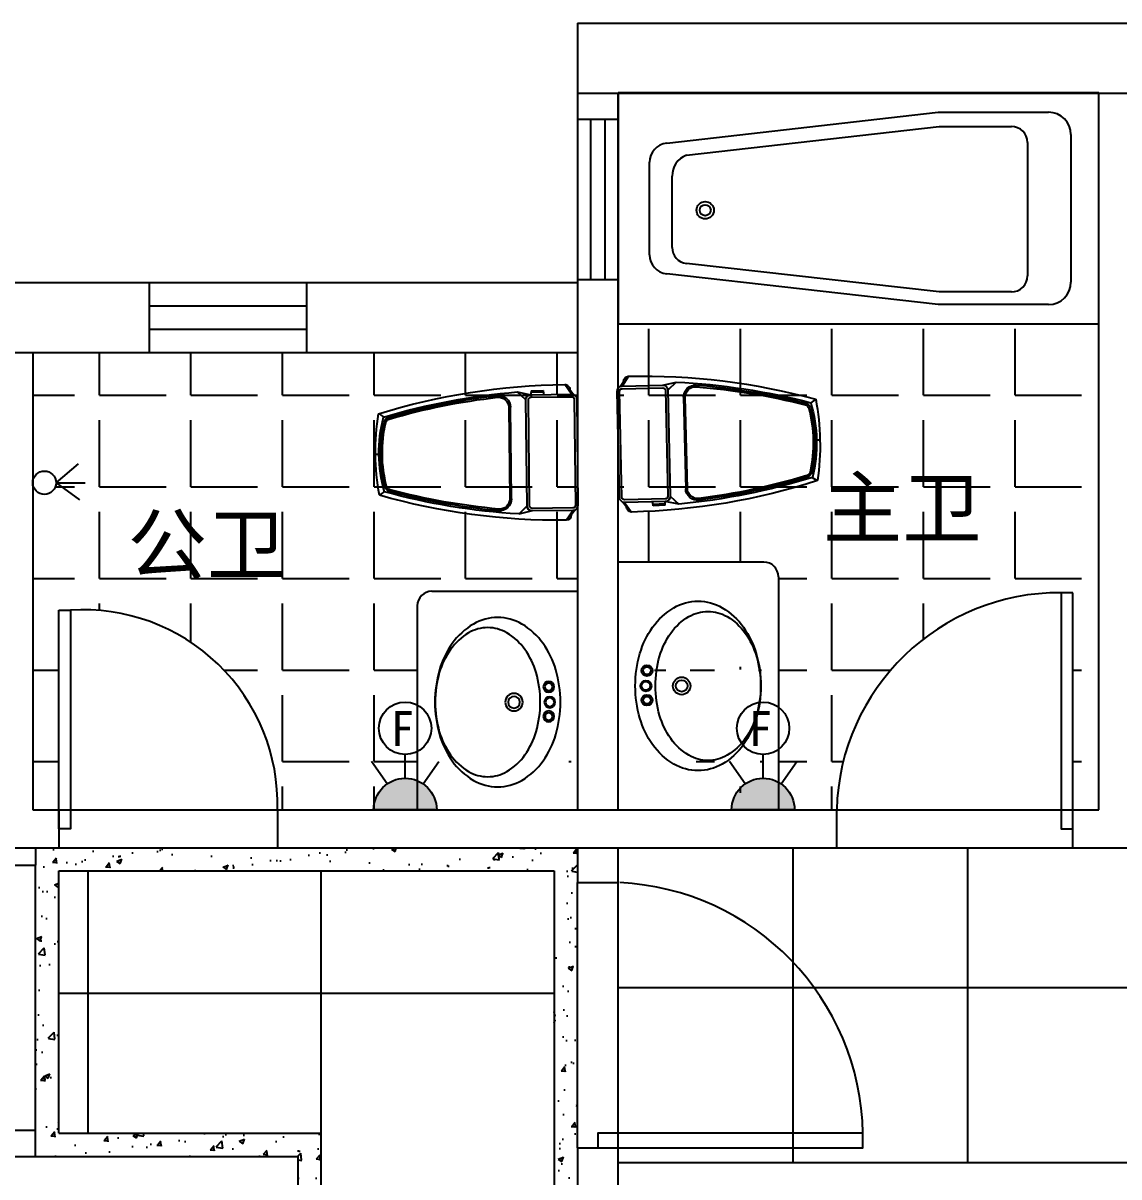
# Model space of a CAD drawing. Header units: millimetres. Extents: x 1149180 to 1411665549, y -85375798 to -28940.
# Drawn here: x 1155891 to 1159654, y -122454 to -118494 of the extents above; entities that cross this region are included whole.
import ezdxf

# ---------------------------------------------------------------- set-up
doc = ezdxf.new("R2010")
doc.units = ezdxf.units.MM
for name, color, linetype in [('C', 4, 'Continuous'), ('FURN', 3, 'Continuous'), ('GSHTK', 7, 'Continuous'), ('LAYER7', 7, 'Continuous')]:
    doc.layers.add(name, color=color, linetype=linetype)
doc.styles.get("Standard").update_dxf_attribs({"font": 'txt', "bigfont": 'gbcbig.shx'})
doc.styles.add('样式 1', font='SIMFANG.TTF')
pattern_1 = [(0, (646632.55, -164406.05), (0, 314.325), [228.6, -85.725]), (90, (646632.55, -164406.05), (-314.325, 2e-14), [228.6, -85.725])]

# ---------------------------------------------------------------- blocks, each defined once
blk = doc.blocks.new('fdhftht')
at = {"color": 8}
for q in [(105859.9, -33409.8), (105924.1, -33386.5), (105983.3, -33405.9)]:
    blk.add_line((105924.1, -33486.5), q, dxfattribs=at)
blk.add_circle((105924.1, -33526.5), 40, dxfattribs=at)
blk = doc.blocks.new('A$C7A154A30')
at = {"layer": 'FURN', "color": 8}
for p, q in [((0, 650.9), (33.5, 674.2)), ((33.5, 674.2), (33.5, 534.5)), ((414.8, 691.7), (50.9, 691.7)), ((432.3, 674.2), (465.8, 650.9)), ((432.3, 534.7), (432.3, 674.2)), ((440.3, 577.6), (432.3, 577.7)), ((440.3, 577.6), (439.8, 534.8)), ((445.9, 576.6), (440.2, 576.6)), ((445.4, 535.8), (445.9, 576.6)), ((33.5, 534.5), (23.3, 487.9)), ((23.3, 487.9), (50.9, 517)), ((50.9, 517), (414.8, 517)), ((414.8, 517), (442.4, 487.9)), ((439.8, 534.8), (432.3, 534.7)), ((442.4, 487.9), (432.3, 534.5)), ((445.4, 535.8), (439.8, 535.8)), ((75.8, 463.7), (390, 463.7)), ((105.8, 45.8), (111.4, 47.3)), ((354.3, 47.3), (359.9, 45.8)), ((93.2, 10.5), (104.8, 28)), ((124.2, 35), (122.9, 29.4)), ((232.9, 11.6), (232.9, 0)), ((341.5, 35), (342.9, 29.4)), ((373.7, 10.5), (362.1, 28))]:
    blk.add_line(p, q, dxfattribs=at)
at = {"layer": 'FURN', "color": 2}
for p, q in [((34.6, 680.3), (17.5, 668.4)), ((448.3, 668.4), (431.2, 680.3))]:
    blk.add_line(p, q, dxfattribs=at)
at = {"layer": 'FURN', "color": 1}
for p, q in [((42.2, 674.2), (42.2, 534.5)), ((414.8, 683), (50.9, 683)), ((423.5, 534.5), (423.5, 674.2)), ((50.9, 525.8), (414.8, 525.8)), ((390, 457.8), (75.8, 457.8))]:
    blk.add_line(p, q, dxfattribs=at)
at = {"layer": 'FURN', "color": 8}
for centre, radius, start, end in [((50.9, 674.2), 17.5, 90, 180), ((414.8, 674.2), 17.5, 0, 90), ((50.9, 534.5), 17.5, 180, 270), ((414.8, 534.5), 17.5, 270, 0), ((2283, 650.9), 2265.5, 184.1263, 195.9602), ((-1817.2, 650.9), 2265.5, 344.0398, 355.8737), ((75.8, 422.9), 40.8, 90, 185.8989), ((390, 422.9), 40.8, 354.1011, 90), ((2283, 650.9), 2259.7, 185.8989, 195.5347), ((-1817.2, 650.9), 2259.7, 344.4653, 354.1011), ((128.3, 52), 23.3, 195.5347, 256.536), ((337.5, 52), 23.3, 283.464, 344.4653), ((232.9, 488.9), 478.4, 254.4697, 285.5303), ((232.9, 488.9), 472.5, 256.536, 283.464)]:
    blk.add_arc(centre, radius, start, end, dxfattribs=at)
at = {"layer": 'FURN', "color": 1}
for centre, radius, start, end in [((50.9, 674.2), 8.73, 90, 180), ((414.8, 674.2), 8.73, 0, 90), ((50.9, 534.5), 8.73, 180, 270), ((414.8, 534.5), 8.73, 270, 0), ((75.8, 422.9), 34.9, 90, 185.8989), ((390, 422.9), 34.9, 354.1011, 90), ((2283, 650.9), 2253.8, 185.8989, 195.5347), ((-1817.2, 650.9), 2253.8, 344.4653, 354.1011), ((128.3, 52), 17.5, 195.5347, 256.536), ((337.5, 52), 17.5, 283.464, 344.4653), ((232.9, 488.9), 466.7, 256.536, 283.464)]:
    blk.add_arc(centre, radius, start, end, dxfattribs=at)
at = {"layer": 'FURN', "color": 2}
for centre, radius, start, end in [((17.5, 650.9), 17.5, 90, 180), ((2248, 650.9), 2248, 180, 196.5518), ((-1782.2, 650.9), 2248, 343.4482, 0), ((448.3, 650.9), 17.5, 0, 90), ((232.9, 843.1), 844.2, 260.4727, 279.5273)]:
    blk.add_arc(centre, radius, start, end, dxfattribs=at)
blk = doc.blocks.new('A$C711000AE')
at = {"color": 2, "ltscale": 120}
blk.add_lwpolyline([(581.6, 215.5, -0.133472), (559, 132.3, -0.106773), (491.9, 59.3, -0.082729), (402, 15.9, -0.07122), (290.8, 0, -0.07122), (179.6, 15.9, -0.082729), (89.7, 59.3, -0.106773), (22.6, 132.3, -0.133472), (0, 215.5, -0.133472), (22.6, 298.8, -0.106773), (89.7, 371.8, -0.082729), (179.6, 415.1, -0.07122), (290.8, 431, -0.07122), (402, 415.1, -0.082729), (491.9, 371.8, -0.106773), (559, 298.8, -0.133472)], format="xyb", close=True, dxfattribs=at)
at = {"color": 1, "ltscale": 120}
blk.add_lwpolyline([(546.7, 181.4, -0.133472), (528.8, 115.8, -0.106773), (471.7, 53.7, -0.082729), (392.2, 15.3, -0.07122), (290.8, 0.8, -0.07122), (189.4, 15.3, -0.082729), (109.9, 53.7, -0.106773), (52.8, 115.8, -0.133472), (35, 181.4, -0.133472), (52.8, 246.9, -0.106773), (109.9, 309.1, -0.082729), (189.4, 347.4, -0.07122), (290.8, 361.9, -0.07122), (392.2, 347.4, -0.082729), (471.7, 309.1, -0.106773), (528.8, 246.9, -0.133472)], format="xyb", close=True, dxfattribs=at)
for centre, radius in [((241.9, 390.8), 18.8), ((290.8, 394.4), 18.8), ((343.5, 390.8), 18.8), ((290.8, 271.7), 30.1)]:
    blk.add_circle(centre, radius, dxfattribs=at)
at = {"color": 8, "ltscale": 120}
for centre, radius in [((241.9, 390.8), 12.6), ((290.8, 394.4), 14.9), ((343.5, 390.8), 13), ((290.8, 271.7), 20.1)]:
    blk.add_circle(centre, radius, dxfattribs=at)
blk = doc.blocks.new('45eh')
at = {"color": 2, "ltscale": 120}
for p, q in [((350848.5, -44741.2), (349348.5, -44741.2)), ((349348.5, -44741.2), (349348.5, -45461.2)), ((350848.5, -45461.2), (350848.5, -44741.2)), ((349621.6, -44840.3), (349846.6, -44840.3)), ((349846.6, -44840.3), (350635.9, -44929.5)), ((349571.6, -45306.8), (349571.6, -44890.3)), ((350680.3, -44979.2), (350680.3, -45201.5)), ((350635.9, -45266.9), (349846.5, -45356.8)), ((349846.5, -45356.8), (349621.6, -45356.8)), ((349348.5, -45461.2), (350848.5, -45461.2))]:
    blk.add_line(p, q, dxfattribs=at)
at = {"color": 8, "ltscale": 120}
for p, q in [((349505.7, -44801.2), (349850, -44801.2)), ((349850, -44801.2), (350697.3, -44896.9)), ((349435.7, -45331.2), (349435.7, -44871.2)), ((350750.8, -44956.5), (350750.8, -45245)), ((350697.4, -45304.6), (349850, -45401.2)), ((349850, -45401.2), (349505.7, -45401.2))]:
    blk.add_line(p, q, dxfattribs=at)
at = {"color": 5, "ltscale": 120}
for radius in [27.1, 17.1]:
    blk.add_circle((350577.2, -45095.5), radius, dxfattribs=at)
at = {"color": 8, "ltscale": 120}
for centre, radius, start, end in [((349505.7, -44871.2), 70, 90, 180), ((350690.8, -44956.5), 60, 0, 83.7919), ((350690.8, -45245), 60, 276.2624, 0), ((349505.7, -45331.2), 70, 180, 270)]:
    blk.add_arc(centre, radius, start, end, dxfattribs=at)
at = {"color": 2, "ltscale": 120}
for centre, radius, start, end in [((349621.6, -44890.3), 50, 90, 180), ((350630.3, -44979.2), 50, 0, 83.5553), ((350612.6, -45203.3), 67.7, 290.1636, 1.4922), ((349621.6, -45306.8), 50, 180, 270)]:
    blk.add_arc(centre, radius, start, end, dxfattribs=at)
blk = doc.blocks.new('grgrhhh')
at = {"ltscale": 20}
blk.add_hatch(color=22, dxfattribs=at).paths.add_polyline_path([(151041.2, -8961.1, 1), (150824.7, -8961.1)])
at = {"color": 22, "ltscale": 20}
for p, q in [((150932.9, -8852.9), (150932.9, -8771.5)), ((150871, -8872.4), (150817.4, -8795.5)), ((150994.9, -8872.4), (151048.4, -8795.5)), ((150824.7, -8961.1), (151041.2, -8961.1))]:
    blk.add_line(p, q, dxfattribs=at)
blk.add_arc((150932.9, -8961.1), 108.2, 0, 180, dxfattribs=at)

msp = doc.modelspace()

# ---------------------------------------------------------------- hatches: boundary and pattern name
h = msp.add_hatch()
h.set_pattern_fill('ANGLE', color=8, scale=45, style=0)
h.set_pattern_definition(pattern_1)
h.paths.add_polyline_path([(1157934.7, -119526.3), (1157934.7, -120344.3), (1158434.7, -120344.3, -0.414214), (1158484.7, -120394.3), (1158484.7, -121194.3), (1158684.7, -121194.3, -0.408538), (1159454.7, -120449.3), (1159494.7, -120449.3), (1159494.7, -121194.3), (1159584.7, -121194.3), (1159584.7, -119526.3)])
h.paths.add_polyline_path([(1157747.8, -120769.8), (1157746.8, -120769.2, 0.000303), (1157746.6, -120770.2, -0.000135)])
h.paths.add_polyline_path([(1158403.6, -120687), (1158415.7, -120704, -0.313616), (1158427.3, -120720.2), (1158431.4, -121084.1, -0.313616), (1158420.2, -121100.6), (1158408.5, -121117.8, -0.414214), (1158391.2, -121135.5, -0.072347), (1157749.8, -121049.6), (1157767.1, -121037.8, -0.136364), (1157764.2, -120781.6, -0.051681), (1158223.2, -120694.9), (1158223.2, -120694.9), (1158269.9, -120704.6), (1158270.1, -120704.5), (1158270.1, -120697.1), (1158271.1, -120697), (1158271, -120691.4), (1158311.8, -120690.4), (1158311.8, -120696), (1158312.9, -120696), (1158313, -120704.1), (1158409.6, -120703), (1158385.9, -120669.8, -0.414214)])
h.paths.add_polyline_path([(1158418.5, -120720.3), (1158422.6, -121084.2, -0.414214), (1158414, -121093), (1158274.3, -121094.6, -0.414214), (1158265.5, -121086), (1158261.3, -120722.1, -0.414214), (1158270, -120713.3), (1158409.7, -120711.7, -0.414214)], flags=16)
h.paths.add_polyline_path([(1158256.7, -121086.1, 0.420054), (1158274.7, -121103.3, -0.004975), (1158274.4, -121103.3), (1158227.9, -121114), (1158227.9, -121114), (1158227.9, -121114), (1158227.9, -121114)], flags=16)
h.paths.add_polyline_path([(1158199.5, -120747.7), (1158203.1, -121061.8, -0.444833), (1158158.6, -121102.9, -0.042065), (1157784.9, -121036.5, -0.272985), (1157768.3, -121019.7, -0.118027), (1157765.8, -120799.7, -0.272985), (1157782, -120782.4, -0.042065), (1158154.1, -120707.6, -0.444833)], flags=16)
h = msp.add_hatch()
h.set_pattern_fill('ANGLE', color=8, scale=45, style=0)
h.set_pattern_definition(pattern_1)
h.paths.add_polyline_path([(1156764.7, -121194.3), (1157244.7, -121194.3), (1157244.7, -120494.3, -0.414214), (1157294.7, -120444.3), (1157794.7, -120444.3), (1157794.7, -119624.3), (1155924.7, -119624.3), (1155924.7, -120071.6, -1), (1156004.7, -120071.6, -1), (1155924.7, -120071.6), (1155924.7, -121194.3), (1156014.7, -121194.3), (1156014.7, -120509.3), (1156054.7, -120509.3, -0.441981)])
h = msp.add_hatch()
h.set_pattern_fill('AR-CONC', color=8, style=0)
h.set_pattern_definition([(50, (646632.55, -164406.05), (182.18467, -15.939086), [19.05, -209.55]), (355, (646632.55, -164406.05), (-35.242826, 191.05664), [15.24, -167.64]), (100.451, (646647.74, -164407.38), (146.9425, 175.11669), [16.19, -178.09]), (46.1842, (646632.55, -164355.25), (271.07904, -42.04233), [28.575, -314.325]), (96.6356, (646655.14, -164358.75), (237.40423, 247.42556), [24.285, -267.135]), (351.184, (646632.55, -164355.25), (237.4046, 247.42512), [22.86, -251.46]), (21, (646657.95, -164367.95), (151.61488, -102.26552), [19.05, -209.55]), (326, (646657.95, -164367.95), (61.80203, 184.187966), [15.24, -167.64]), (71.4514, (646670.59, -164376.47), (213.41649, 81.92286), [16.19, -178.09]), (37.5, (646632.554, -164406.05), (3.088603, 84.555039), [0, -165.608, 0, -170.18, 0, -168.275]), (7.5, (646632.55, -164406.05), (66.819663, 100.180575), [0, -97.028, 0, -161.798, 0, -64.135]), (327.5, (646575.91, -164406.05), (135.590595, -5.728744), [0, -63.5, 0, -198.12, 0, -262.89]), (317.5, (646550.51, -164406.05), (148.129181, 25.42649), [0, -82.55, 0, -131.572, 0, -186.69])])
h.paths.add_polyline_path([(1157794.7, -121324.3), (1155934.7, -121324.3), (1155934.7, -121384.3), (1155934.7, -122294.3), (1155934.7, -122384.3), (1156834.7, -122384.3), (1156834.7, -122594.3), (1156834.7, -123494.3), (1156834.7, -124304.3), (1157794.7, -124304.3), (1157794.7, -122354.3), (1157794.7, -121444.3)])
h.paths.add_polyline_path([(1157714.7, -121404.3), (1157714.7, -124224.3), (1156914.7, -124224.3), (1156914.7, -122304.3), (1156014.7, -122304.3), (1156014.7, -121404.3)], flags=16)

# ---------------------------------------------------------------- linework, layer by layer
at = {"color": 8}
for p, q in [((1157794.7, -118494.3), (1157794.7, -121194.3)), ((1157794.7, -118494.3), (1163914.7, -118494.3)), ((1157794.7, -118734.3), (1163674.7, -118734.3)), ((1157934.7, -121194.3), (1157934.7, -118734.3)), ((1159584.7, -121194.3), (1159584.7, -118734.3)), ((1157794.7, -118824.3), (1157934.7, -118824.3)), ((1152234.7, -119384.3), (1157794.7, -119384.3)), ((1156324.7, -119384.3), (1156324.7, -119624.3)), ((1156864.7, -119384.3), (1156864.7, -119624.3)), ((1157794.7, -119374.3), (1157934.7, -119374.3)), ((1153034.7, -119624.3), (1157794.7, -119624.3)), ((1155924.7, -119624.3), (1155924.7, -121194.3)), ((1158434.7, -120344.3), (1157934.7, -120344.3)), ((1158484.7, -120394.3), (1158484.7, -121194.3)), ((1157294.7, -120444.3), (1157794.7, -120444.3)), ((1157244.7, -120494.3), (1157244.7, -121194.3)), ((1155924.7, -121194.3), (1157794.7, -121194.3)), ((1156014.7, -121194.3), (1156014.7, -121324.3)), ((1156764.7, -121194.3), (1156764.7, -121324.3)), ((1157794.7, -121194.3), (1158684.7, -121194.3)), ((1158684.7, -121324.3), (1158684.7, -121194.3)), ((1158684.7, -121194.3), (1159494.7, -121194.3)), ((1159494.7, -121194.3), (1159584.7, -121194.3)), ((1159494.7, -121324.3), (1159494.7, -121194.3)), ((1155784.7, -121324.3), (1157794.7, -121324.3)), ((1155934.7, -121324.3), (1155934.7, -121384.3)), ((1157794.7, -121324.3), (1157794.7, -121444.3)), ((1157794.7, -121324.3), (1158684.7, -121324.3)), ((1157934.7, -121444.3), (1157934.7, -121324.3)), ((1158534.7, -122404.3), (1158534.7, -121324.3)), ((1158684.7, -121324.3), (1159494.7, -121324.3)), ((1159134.7, -122404.3), (1159134.7, -121324.3)), ((1159494.7, -121324.3), (1159734.7, -121324.3)), ((1155784.7, -121384.3), (1155934.7, -121384.3)), ((1155934.7, -122294.3), (1155934.7, -121384.3)), ((1156014.7, -122304.3), (1156014.7, -121404.3)), ((1156014.7, -121404.3), (1157714.7, -121404.3)), ((1156114.7, -122304.3), (1156114.7, -121404.3)), ((1156914.7, -124224.3), (1156914.7, -121404.3)), ((1157714.7, -121404.3), (1157714.7, -124224.3)), ((1157794.7, -121444.3), (1157934.7, -121444.3)), ((1157794.7, -122354.3), (1157794.7, -121444.3)), ((1157934.7, -122354.3), (1157934.7, -121444.3)), ((1157934.7, -121804.3), (1163674.7, -121804.3)), ((1157714.7, -121824.3), (1156014.7, -121824.3)), ((1155784.7, -122294.3), (1155934.7, -122294.3)), ((1155934.7, -122384.3), (1155934.7, -122294.3)), ((1156014.7, -122304.3), (1156914.7, -122304.3)), ((1157794.7, -122354.3), (1157794.7, -124304.3)), ((1157794.7, -122354.3), (1157934.7, -122354.3)), ((1157934.7, -122504.3), (1157934.7, -122354.3)), ((1152234.7, -122384.3), (1156834.7, -122384.3)), ((1156834.7, -122383.5), (1156834.7, -122594.3)), ((1157934.7, -122404.3), (1163674.7, -122404.3))]:
    msp.add_line(p, q, dxfattribs=at)
at = {"color": 3}
for p, q in [((1157839.7, -118824.3), (1157839.7, -119374.3)), ((1157889.7, -119374.3), (1157889.7, -118824.3)), ((1156324.7, -119464.3), (1156864.7, -119464.3)), ((1156324.7, -119544.3), (1156864.7, -119544.3))]:
    msp.add_line(p, q, dxfattribs=at)
at = {"color": 4}
for points in [[(1159494.7, -120449.3), (1159454.7, -120449.3), (1159454.7, -121259.3), (1159494.7, -121259.3)], [(1156014.7, -120509.3), (1156054.7, -120509.3), (1156054.7, -121259.3), (1156014.7, -121259.3)], [(1158774.7, -122304.3), (1157864.7, -122304.3), (1157864.7, -122354.3), (1158774.7, -122354.3)]]:
    msp.add_lwpolyline(points, close=True, dxfattribs=at)
at = {"color": 8}
for centre, start, end in [((1158434.7, -120394.3), 0, 90), ((1157294.7, -120494.3), 90, 180)]:
    msp.add_arc(centre, 50, start, end, dxfattribs=at)
at = {"color": 4}
for centre, radius, start, end in [((1159449.5, -121214.3), 765.1, 89.6108, 178.4984), ((1156097.9, -121174.9), 667.1, 358.3377, 93.7157), ((1157897.7, -122320.4), 877.2, 1.0551, 87.2549)]:
    msp.add_arc(centre, radius, start, end, dxfattribs=at)
at = {"layer": 'LAYER7', "color": 1}
for centre in [(1157203.1, -120914.6), (1158432, -120914.6)]:
    msp.add_circle(centre, 90, dxfattribs=at)

# ---------------------------------------------------------------- block references
at = {"color": 8, "xscale": 1.100000000093132, "yscale": 1.100000000005821, "zscale": 1.1, "rotation": 180}
msp.add_blockref('45eh', (1543868.1, -168741.5), dxfattribs=at)
at = {"color": 8, "xscale": -1}
for name, p, rotation in [('A$C7A154A30', (1158620.9, -119691.8), 91.29968469324558), ('A$C7A154A30', (1157105.3, -120208), 270.6498423455033), ('A$C711000AE', (1157305.2, -121115.8), 270)]:
    msp.add_blockref(name, p, dxfattribs=dict(at, rotation=rotation))
at = {"color": 8}
for name, p, rotation in [('fdhftht', (1189491.1, -14147.6), 270), ('A$C711000AE', (1158424.2, -121059.9), 90)]:
    msp.add_blockref(name, p, dxfattribs=dict(at, rotation=rotation))
at = {"color": 1, "xscale": -1}
for p in [(1308136.1, -112233.1), (1309364.9, -112233.1)]:
    msp.add_blockref('grgrhhh', p, dxfattribs=at)

# ---------------------------------------------------------------- texts
at = {"layer": 'C', "color": 4, "char_height": 120, "width": 6261.928, "attachment_point": 9, "style": '样式 1'}
for insert in [(1157234.6, -120975.4), (1158463.5, -120975.4)]:
    msp.add_mtext('F', dxfattribs=dict(at, insert=insert))
at = {"layer": 'GSHTK', "color": 1, "char_height": 200, "width": 1435.504, "attachment_point": 1}
for s, insert in [('\\pt200;{\\fSimSun|b0|i0|c134|p2;主卫}', (1158636.8, -120057.9)), ('\\pt200;{\\fSimSun|b0|i0|c134|p2;公卫}', (1156249.9, -120183.9))]:
    msp.add_mtext(s, dxfattribs=dict(at, insert=insert))

doc.saveas('drawing.dxf')
